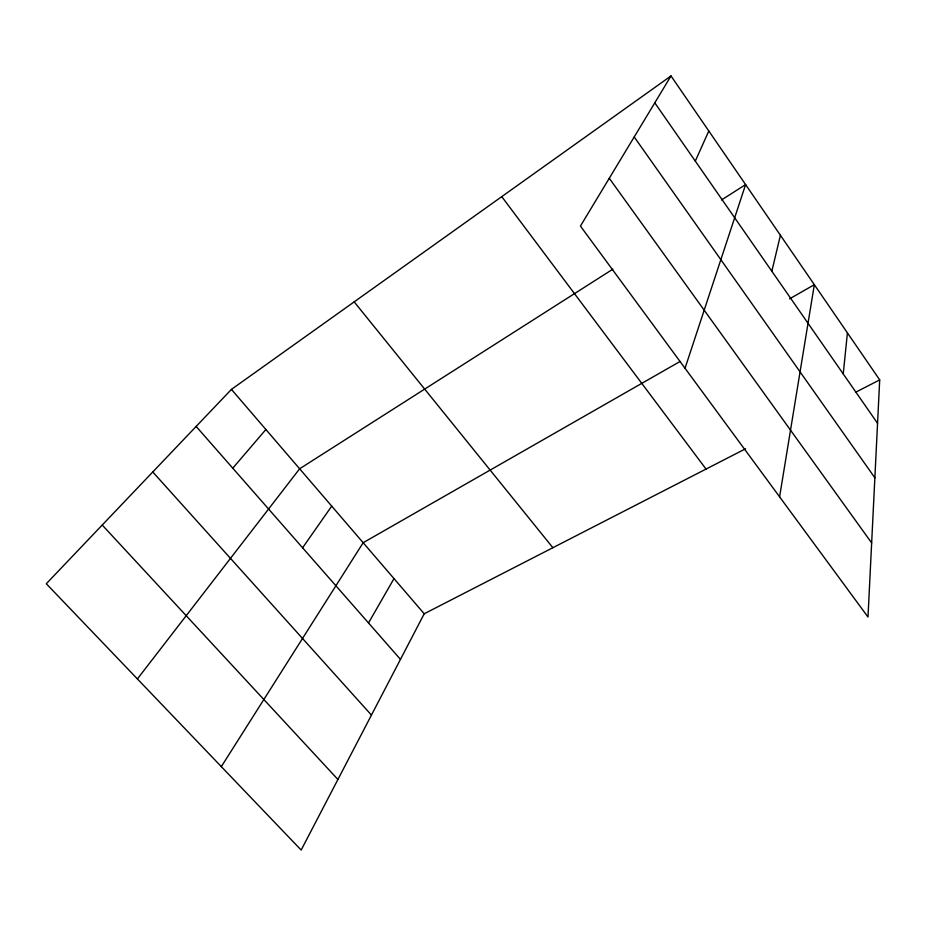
<?xml version="1.0" encoding="UTF-8"?>
<svg xmlns="http://www.w3.org/2000/svg" width="926" height="926" viewBox="0 0 926 926"><rect width="100%" height="100%" fill="white"/><g stroke="black" fill="none" stroke-linecap="round" stroke-linejoin="round"><path stroke-width="1.39" d="M879.7 379.891L867.998 617.029L580.44 226.071L671.014 75.944L879.7 379.891L855.555 392.288M843.239 373.942L847.417 332.874M779.599 496.834L814.336 284.687L789.565 298.855M771.844 271.214L780.41 235.273M685.032 368.27L745.604 184.598L721.504 199.958M695.299 161.112L708.807 130.994M745.58 448.763L424.212 613.776L301.158 850.056L46.3 583.739L231.431 389.395L671.014 75.944M368.513 622.955L393.99 578.6M221.326 766.635L363.166 542.717L680.124 361.441M302.594 547.787L331.728 506.117M137.395 678.932L299.642 468.776L612.815 269.211M232.773 468.174L265.889 429.502M102.219 525.03L337.921 779.472M152.767 471.971L371.453 715.092M196.15 426.423L400.46 659.381M231.431 389.395L424.212 613.776M354.183 301.864L552.88 547.717M501.753 196.636L706.029 469.065M609.273 178.278L871.655 542.914M634.206 136.955L874.873 477.816M654.786 102.832L877.559 423.309"/></g></svg>
